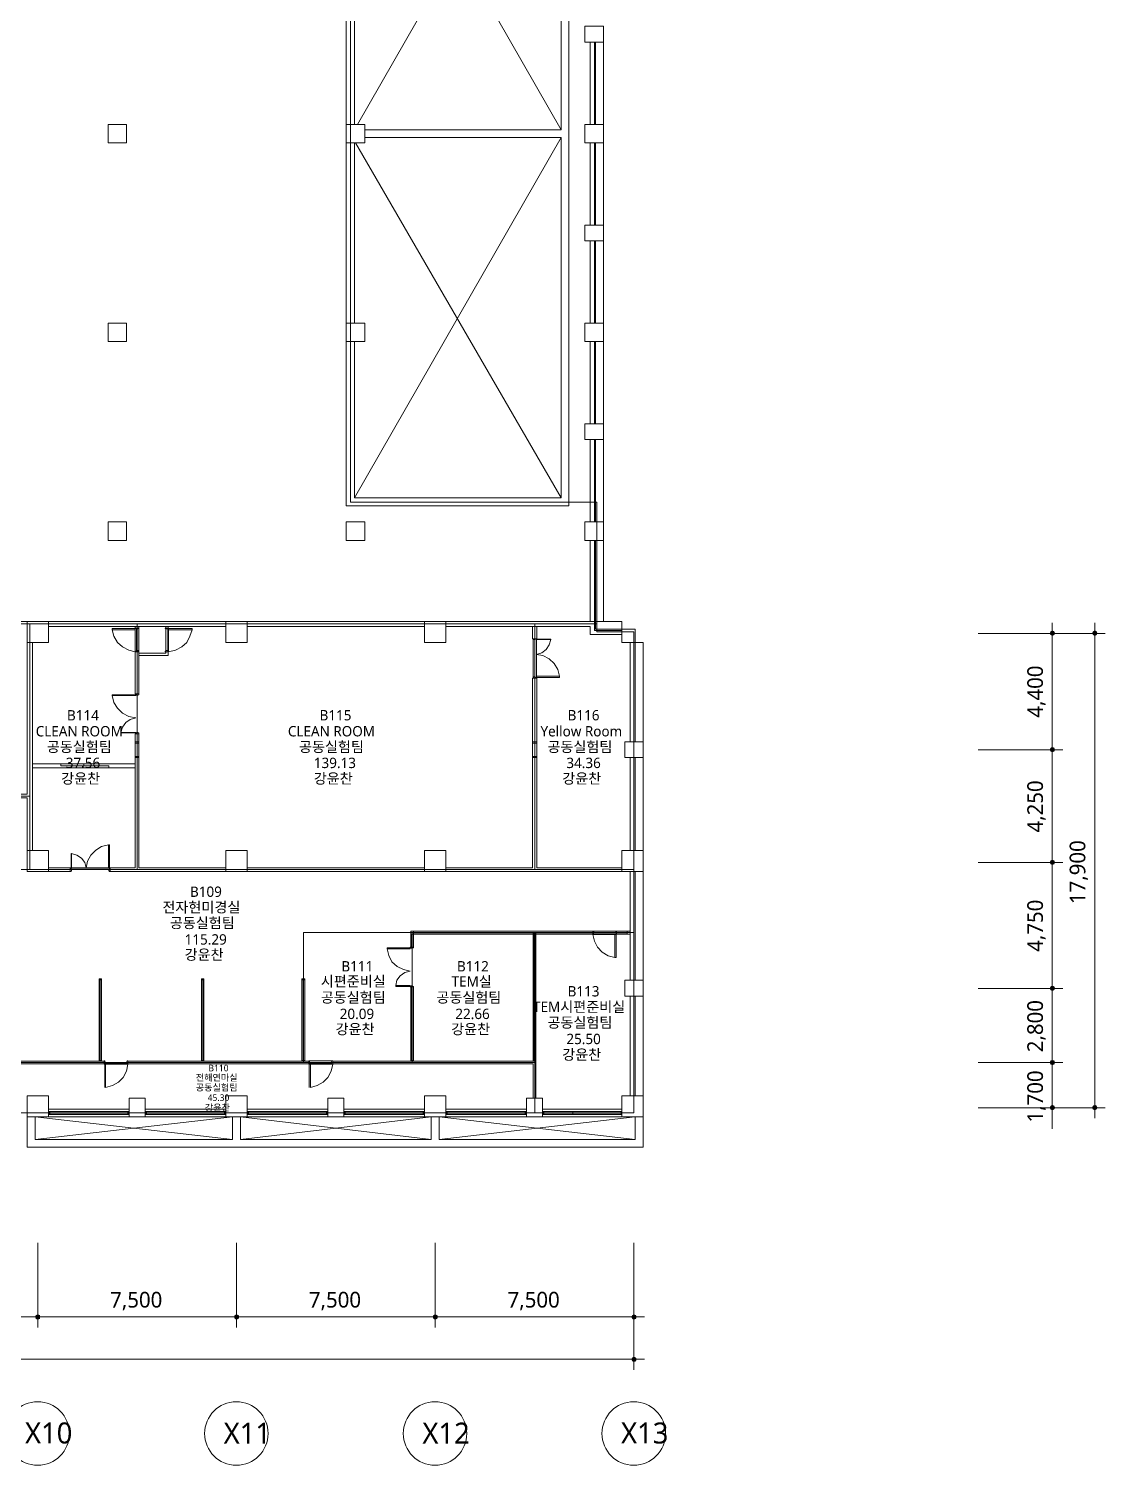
# Model space of a CAD drawing. Header units: millimetres. Extents: x -3982 to 126966, y -1911 to 106667.
# Drawn here: x 86351 to 126966, y 7228 to 61413 of the extents above; entities that cross this region are included whole.
import ezdxf

# ---------------------------------------------------------------- set-up
doc = ezdxf.new("R2010")
doc.units = ezdxf.units.MM
for name, color, linetype in [('PDF_문자', 7, 'Continuous'), ('PDF_솔리드 채우기', 7, 'Continuous'), ('PDF_형상', 7, 'Continuous')]:
    doc.layers.add(name, color=color, linetype=linetype)
doc.styles.add('PDF 맑은 고딕', font='malgun.ttf')

msp = doc.modelspace()

# ---------------------------------------------------------------- linework, layer by layer
at = {"layer": 'PDF_솔리드 채우기', "transparency": 33554559}
for points in [[(124902, 38684), (124871, 38606), (124964, 38606)], [(124871, 38606), (124902, 38544), (124964, 38606)], [(124964, 38715), (124902, 38684), (124964, 38606)], [(124902, 38544), (124964, 38513), (124964, 38606)], [(125042, 38684), (124964, 38715), (124964, 38606)], [(125073, 38606), (125042, 38684), (124964, 38606)], [(124964, 38513), (125042, 38544), (124964, 38606)], [(125042, 38544), (125073, 38606), (124964, 38606)], [(126501, 38684), (126470, 38606), (126578, 38606)], [(126470, 38606), (126501, 38544), (126578, 38606)], [(126578, 38715), (126501, 38684), (126578, 38606)], [(126501, 38544), (126578, 38513), (126578, 38606)], [(126641, 38684), (126578, 38715), (126578, 38606)], [(126672, 38606), (126641, 38684), (126578, 38606)], [(126578, 38513), (126641, 38544), (126578, 38606)], [(126641, 38544), (126672, 38606), (126578, 38606)], [(124902, 34292), (124871, 34214), (124964, 34214)], [(124902, 34292), (124871, 34214), (124964, 34214)], [(124871, 34214), (124902, 34152), (124964, 34214)], [(124871, 34214), (124902, 34152), (124964, 34214)], [(124964, 34323), (124902, 34292), (124964, 34214)], [(124964, 34323), (124902, 34292), (124964, 34214)], [(124902, 34152), (124964, 34121), (124964, 34214)], [(124902, 34152), (124964, 34121), (124964, 34214)], [(125042, 34292), (124964, 34323), (124964, 34214)], [(125042, 34292), (124964, 34323), (124964, 34214)], [(125073, 34214), (125042, 34292), (124964, 34214)], [(125073, 34214), (125042, 34292), (124964, 34214)], [(124964, 34121), (125042, 34152), (124964, 34214)], [(125042, 34152), (125073, 34214), (124964, 34214)], [(124964, 34121), (125042, 34152), (124964, 34214)], [(125042, 34152), (125073, 34214), (124964, 34214)], [(124902, 30039), (124871, 29962), (124964, 29962)], [(124902, 30039), (124871, 29962), (124964, 29962)], [(124871, 29962), (124902, 29900), (124964, 29962)], [(124871, 29962), (124902, 29900), (124964, 29962)], [(124964, 30071), (124902, 30039), (124964, 29962)], [(124964, 30071), (124902, 30039), (124964, 29962)], [(124902, 29900), (124964, 29869), (124964, 29962)], [(124902, 29900), (124964, 29869), (124964, 29962)], [(125042, 30039), (124964, 30071), (124964, 29962)], [(125042, 30039), (124964, 30071), (124964, 29962)], [(125073, 29962), (125042, 30039), (124964, 29962)], [(125073, 29962), (125042, 30039), (124964, 29962)], [(124964, 29869), (125042, 29900), (124964, 29962)], [(125042, 29900), (125073, 29962), (124964, 29962)], [(124964, 29869), (125042, 29900), (124964, 29962)], [(125042, 29900), (125073, 29962), (124964, 29962)], [(124902, 25290), (124871, 25213), (124964, 25213)], [(124902, 25290), (124871, 25213), (124964, 25213)], [(124871, 25213), (124902, 25151), (124964, 25213)], [(124871, 25213), (124902, 25151), (124964, 25213)], [(124964, 25321), (124902, 25290), (124964, 25213)], [(124964, 25321), (124902, 25290), (124964, 25213)], [(124902, 25151), (124964, 25120), (124964, 25213)], [(124902, 25151), (124964, 25120), (124964, 25213)], [(125042, 25290), (124964, 25321), (124964, 25213)], [(125042, 25290), (124964, 25321), (124964, 25213)], [(125073, 25213), (125042, 25290), (124964, 25213)], [(125073, 25213), (125042, 25290), (124964, 25213)], [(124964, 25120), (125042, 25151), (124964, 25213)], [(125042, 25151), (125073, 25213), (124964, 25213)], [(124964, 25120), (125042, 25151), (124964, 25213)], [(125042, 25151), (125073, 25213), (124964, 25213)], [(124902, 22497), (124871, 22419), (124964, 22419)], [(124902, 22497), (124871, 22419), (124964, 22419)], [(124871, 22419), (124902, 22342), (124964, 22419)], [(124871, 22419), (124902, 22342), (124964, 22419)], [(124964, 22512), (124902, 22497), (124964, 22419)], [(124964, 22512), (124902, 22497), (124964, 22419)], [(124902, 22342), (124964, 22326), (124964, 22419)], [(124902, 22342), (124964, 22326), (124964, 22419)], [(125042, 22497), (124964, 22512), (124964, 22419)], [(125042, 22497), (124964, 22512), (124964, 22419)], [(125073, 22419), (125042, 22497), (124964, 22419)], [(125073, 22419), (125042, 22497), (124964, 22419)], [(124964, 22326), (125042, 22342), (124964, 22419)], [(125042, 22342), (125073, 22419), (124964, 22419)], [(124964, 22326), (125042, 22342), (124964, 22419)], [(125042, 22342), (125073, 22419), (124964, 22419)], [(124902, 20790), (124871, 20712), (124964, 20712)], [(124871, 20712), (124902, 20650), (124964, 20712)], [(124964, 20821), (124902, 20790), (124964, 20712)], [(124902, 20650), (124964, 20619), (124964, 20712)], [(125042, 20790), (124964, 20821), (124964, 20712)], [(125073, 20712), (125042, 20790), (124964, 20712)], [(124964, 20619), (125042, 20650), (124964, 20712)], [(125042, 20650), (125073, 20712), (124964, 20712)], [(126501, 20790), (126470, 20712), (126578, 20712)], [(126470, 20712), (126501, 20650), (126578, 20712)], [(126578, 20821), (126501, 20790), (126578, 20712)], [(126501, 20650), (126578, 20619), (126578, 20712)], [(126641, 20790), (126578, 20821), (126578, 20712)], [(126672, 20712), (126641, 20790), (126578, 20712)], [(126578, 20619), (126641, 20650), (126578, 20712)], [(126641, 20650), (126672, 20712), (126578, 20712)], [(86615, 12890), (86599, 12828), (86692, 12828)], [(86615, 12890), (86599, 12828), (86692, 12828)], [(86599, 12828), (86615, 12750), (86692, 12828)], [(86599, 12828), (86615, 12750), (86692, 12828)], [(86692, 12921), (86615, 12890), (86692, 12828)], [(86692, 12921), (86615, 12890), (86692, 12828)], [(86615, 12750), (86692, 12719), (86692, 12828)], [(86615, 12750), (86692, 12719), (86692, 12828)], [(86770, 12890), (86692, 12921), (86692, 12828)], [(86770, 12890), (86692, 12921), (86692, 12828)], [(86785, 12828), (86770, 12890), (86692, 12828)], [(86785, 12828), (86770, 12890), (86692, 12828)], [(86692, 12719), (86770, 12750), (86692, 12828)], [(86770, 12750), (86785, 12828), (86692, 12828)], [(86692, 12719), (86770, 12750), (86692, 12828)], [(86770, 12750), (86785, 12828), (86692, 12828)], [(94126, 12890), (94095, 12828), (94188, 12828)], [(94126, 12890), (94095, 12828), (94188, 12828)], [(94095, 12828), (94126, 12750), (94188, 12828)], [(94095, 12828), (94126, 12750), (94188, 12828)], [(94188, 12921), (94126, 12890), (94188, 12828)], [(94188, 12921), (94126, 12890), (94188, 12828)], [(94126, 12750), (94188, 12719), (94188, 12828)], [(94126, 12750), (94188, 12719), (94188, 12828)], [(94266, 12890), (94188, 12921), (94188, 12828)], [(94266, 12890), (94188, 12921), (94188, 12828)], [(94297, 12828), (94266, 12890), (94188, 12828)], [(94297, 12828), (94266, 12890), (94188, 12828)], [(94188, 12719), (94266, 12750), (94188, 12828)], [(94266, 12750), (94297, 12828), (94188, 12828)], [(94188, 12719), (94266, 12750), (94188, 12828)], [(94266, 12750), (94297, 12828), (94188, 12828)], [(101622, 12890), (101591, 12828), (101685, 12828)], [(101622, 12890), (101591, 12828), (101685, 12828)], [(101591, 12828), (101622, 12750), (101685, 12828)], [(101591, 12828), (101622, 12750), (101685, 12828)], [(101685, 12921), (101622, 12890), (101685, 12828)], [(101685, 12921), (101622, 12890), (101685, 12828)], [(101622, 12750), (101685, 12719), (101685, 12828)], [(101622, 12750), (101685, 12719), (101685, 12828)], [(101762, 12890), (101685, 12921), (101685, 12828)], [(101762, 12890), (101685, 12921), (101685, 12828)], [(101793, 12828), (101762, 12890), (101685, 12828)], [(101793, 12828), (101762, 12890), (101685, 12828)], [(101685, 12719), (101762, 12750), (101685, 12828)], [(101762, 12750), (101793, 12828), (101685, 12828)], [(101685, 12719), (101762, 12750), (101685, 12828)], [(101762, 12750), (101793, 12828), (101685, 12828)], [(109119, 12890), (109088, 12828), (109181, 12828)], [(109088, 12828), (109119, 12750), (109181, 12828)], [(109181, 12921), (109119, 12890), (109181, 12828)], [(109119, 12750), (109181, 12719), (109181, 12828)], [(109258, 12890), (109181, 12921), (109181, 12828)], [(109289, 12828), (109258, 12890), (109181, 12828)], [(109181, 12719), (109258, 12750), (109181, 12828)], [(109258, 12750), (109289, 12828), (109181, 12828)], [(109119, 11291), (109088, 11229), (109181, 11229)], [(109088, 11229), (109119, 11152), (109181, 11229)], [(109181, 11322), (109119, 11291), (109181, 11229)], [(109119, 11152), (109181, 11121), (109181, 11229)], [(109258, 11291), (109181, 11322), (109181, 11229)], [(109289, 11229), (109258, 11291), (109181, 11229)], [(109181, 11121), (109258, 11152), (109181, 11229)], [(109258, 11152), (109289, 11229), (109181, 11229)]]:
    msp.add_solid(points, dxfattribs=at)
at = {"layer": 'PDF_형상', "lineweight": 5}
for points in [[(62450, 72455), (62450, 61203), (70195, 61203), (70195, 57665), (70195, 49765), (68394, 49765), (62450, 49765), (62450, 49719), (62450, 42269), (62450, 42176), (68193, 42176), (68193, 38963), (71700, 38963), (76697, 38963), (79289, 38963), (82936, 38963), (86397, 38963), (90448, 38963), (105440, 38963), (107784, 38963), (107784, 43557), (98487, 43557), (98487, 87448)], [(98487, 87448), (98487, 43557), (107784, 43557), (107784, 38669), (109181, 38669), (109181, 29698), (86397, 29698), (86397, 32461), (84147, 32461)], [(94483, 87494), (98332, 87494), (98332, 43418), (106728, 43418), (106728, 71509), (98332, 71509)], [(98643, 71198), (106434, 57603)], [(99031, 57603), (106434, 57603), (106434, 71198), (98643, 71198), (98643, 65301)], [(98751, 57805), (106434, 71198)], [(98643, 57805), (98643, 64602)], [(107691, 57805), (107691, 60909)], [(107737, 57805), (107737, 60909)], [(98643, 43713), (106434, 57308)], [(99031, 57308), (106434, 57308), (106434, 43713), (98643, 43713), (98643, 49610)], [(98643, 50308), (98643, 57106)], [(98674, 57106), (106434, 43713)], [(107691, 54002), (107691, 57106)], [(107737, 54002), (107737, 57106)], [(107691, 50308), (107691, 53412)], [(107737, 50308), (107737, 53412)], [(107691, 46506), (107691, 49610)], [(107737, 46506), (107737, 49610)], [(107691, 42812), (107691, 45916)], [(107737, 42812), (107737, 45916)], [(108032, 39057), (108032, 42114), (107536, 42114), (107536, 39057)], [(108731, 38715), (107691, 38715), (107691, 42114)], [(108731, 38762), (107737, 38762), (107737, 42114)], [(76589, 36573), (79196, 36573), (79196, 38669), (78994, 38669), (78994, 38870), (77598, 38870), (77598, 39057), (108731, 39057), (108731, 38560), (107536, 38560), (107536, 38870), (102088, 38870)], [(87096, 29760), (87918, 29760), (87918, 29620), (86289, 29620), (86289, 32399), (84225, 32399), (84225, 32212), (84069, 32212), (84069, 33159), (84225, 33159), (84225, 32538), (86289, 32538), (86289, 39057)], [(93785, 38870), (87096, 38870)], [(90370, 37939), (90417, 37939), (90417, 38793), (89501, 38793), (89501, 38746), (90370, 38746)], [(89501, 38746), (89563, 38498), (89703, 38265), (89889, 38094), (90122, 37970), (90370, 37908)], [(90510, 38870), (90510, 36325), (90370, 36325), (90370, 38870)], [(90417, 37955), (90464, 37955), (90495, 37939), (90495, 37908), (90370, 37908), (90370, 38808), (90495, 38808), (90495, 38793), (90464, 38777), (90417, 38777)], [(90510, 37862), (91519, 37862), (91519, 38870), (91519, 38808)], [(90510, 37768), (91612, 37768), (91612, 38870), (91612, 38808)], [(91597, 38777), (91550, 38777), (91503, 38793), (91503, 38808), (91628, 38808), (91628, 37908), (91891, 37970), (92124, 38094), (92310, 38265), (92435, 38498), (92512, 38746)], [(91628, 37939), (91597, 37939), (91597, 38793), (92512, 38793), (92512, 38746), (91628, 38746)], [(101281, 38870), (94592, 38870)], [(105363, 38513), (105363, 38870), (105363, 38405), (105518, 38405), (105518, 38870)], [(125368, 38606), (122171, 38606), (126966, 38606)], [(124964, 33811), (124964, 39010)], [(126578, 39010), (126578, 20324)], [(86491, 30412), (86491, 38265)], [(91597, 37955), (91550, 37955), (91503, 37939), (91503, 37908), (91628, 37908)], [(105363, 38405), (105518, 38405)], [(105378, 38405), (105378, 36915), (105394, 36915)], [(105378, 38389), (105409, 38374), (105456, 38374), (105456, 38389), (106046, 38389), (106046, 38374), (105502, 38374)], [(105471, 36915), (105502, 36915), (105502, 38405)], [(106372, 36992), (106309, 37241), (106170, 37474), (105984, 37644), (105751, 37768), (105502, 37815), (105704, 37877), (105875, 38001), (105984, 38172), (106046, 38374)], [(109181, 38265), (109181, 34509)], [(109227, 38265), (109227, 34509)], [(105363, 34509), (105363, 36915), (105518, 36915), (105518, 34509)], [(105502, 36992), (106372, 36992), (106372, 36946), (105456, 36946), (105456, 36961), (105409, 36961), (105378, 36946)], [(90402, 36325), (90386, 36325), (90386, 36263), (89501, 36263), (89501, 36294), (90417, 36294), (90417, 36278), (90464, 36278), (90510, 36294), (90510, 36325), (90495, 36325)], [(89501, 36263), (89563, 35999), (89703, 35782), (89889, 35596), (90122, 35471), (90386, 35425), (90184, 35363), (90014, 35239), (89889, 35068), (89827, 34866)], [(109041, 29620), (109041, 25523), (109538, 25523), (109538, 29620), (89424, 29620), (89424, 29760), (90370, 29760), (90370, 34820), (90510, 34820), (90510, 29760), (93785, 29760)], [(90402, 34820), (90386, 34820), (90386, 34866), (89827, 34866), (89827, 34851), (90417, 34851), (90417, 34866), (90464, 34866), (90510, 34851), (90510, 34820), (90495, 34820)], [(90370, 34463), (90510, 34463)], [(90448, 34463), (90448, 33966)], [(105363, 34463), (105518, 34463)], [(105440, 34463), (105440, 33966)], [(124964, 29574), (124964, 34618)], [(86491, 33687), (90370, 33687)], [(88430, 33656), (88430, 33609), (87561, 33609), (87561, 33687), (88430, 33687)], [(90370, 33966), (90510, 33966)], [(102088, 29760), (105363, 29760), (105363, 33919)], [(105363, 33966), (105518, 33966)], [(105518, 33919), (105518, 29760), (108731, 29760), (108731, 29620)], [(109181, 33919), (109181, 30412)], [(109227, 33919), (109227, 30412)], [(86491, 33531), (90370, 33531)], [(89362, 29760), (89362, 30629), (89393, 30629), (89393, 29714), (87949, 29714), (87949, 30303), (87965, 30303), (87965, 29760)], [(89362, 30629), (89098, 30567), (88881, 30427), (88694, 30241), (88570, 30008), (88524, 29760), (88462, 29962), (88337, 30133), (88167, 30241), (87965, 30303)], [(124964, 24825), (124964, 30365)], [(84147, 29698), (86397, 29698), (109181, 29698), (109181, 20526), (63847, 20526)], [(89424, 29729), (89424, 29760), (87918, 29760), (87918, 29729)], [(87965, 29714), (87965, 29667), (87949, 29620), (87918, 29620), (87918, 29636)], [(89377, 29714), (89377, 29667), (89393, 29620), (89424, 29620), (89424, 29636)], [(94592, 29760), (101281, 29760)], [(109181, 29620), (109181, 25523)], [(109227, 29620), (109227, 25523)], [(97820, 22466), (105487, 22466), (105487, 27308), (105487, 27277), (105378, 27277), (105378, 27308), (105378, 22466), (105378, 22497), (105487, 22497), (105487, 21069)], [(100862, 26765), (100862, 26749), (100815, 26734), (100784, 26734), (100784, 26749), (99869, 26749), (99869, 26703), (100738, 26703), (100738, 26765), (100862, 26765), (100862, 27261), (100862, 27370)], [(100769, 27230), (100769, 27370), (107629, 27370), (107629, 27246), (107691, 26998), (107815, 26765), (107986, 26579), (108218, 26439), (108467, 26377), (108513, 26377), (108513, 27292), (107660, 27292), (107660, 27246)], [(100769, 26765), (100769, 27261), (100862, 27261), (100862, 27230)], [(100769, 27261), (107629, 27261)], [(100800, 27261), (100800, 26765)], [(100815, 27261), (100815, 26765)], [(107629, 27323), (100862, 27323)], [(107629, 27308), (100862, 27308)], [(105425, 27277), (105425, 22497)], [(105440, 27277), (105440, 22497)], [(107675, 27292), (107675, 27339), (107660, 27370), (107629, 27370)], [(107629, 27246), (108529, 27246), (108529, 27370)], [(108467, 26377), (108467, 27246)], [(108498, 27292), (108498, 27339), (108513, 27370), (108529, 27370), (109041, 27370), (109041, 27261), (108529, 27261)], [(108932, 27323), (108529, 27323)], [(108932, 27308), (108529, 27308)], [(108932, 27370), (108932, 27261)], [(99869, 26703), (99931, 26454), (100055, 26222), (100257, 26035), (100489, 25927), (100738, 25865), (100536, 25818), (100365, 25694), (100241, 25523), (100195, 25321)], [(89005, 22466), (89005, 25570), (89098, 25570), (89098, 22466)], [(89098, 25539), (89005, 25539)], [(89051, 25539), (89051, 22497), (89051, 25539)], [(92869, 22466), (92869, 25570), (92962, 25570), (92962, 22466)], [(92962, 25539), (92869, 25539)], [(92916, 25539), (92916, 22497), (92916, 25539)], [(96765, 22466), (96765, 25570), (96656, 25570), (96656, 22466)], [(96765, 25539), (96656, 25539)], [(96703, 25539), (96703, 22497)], [(96718, 25539), (96718, 22497)], [(124964, 22016), (124964, 25616)], [(100769, 22497), (100862, 22497), (100862, 22466), (100862, 25275), (100862, 25290), (100815, 25306), (100784, 25306), (100784, 25290), (100195, 25290), (100195, 25321), (100738, 25321), (100738, 25275), (100862, 25275)], [(100800, 25275), (100800, 22497)], [(100815, 25275), (100815, 22497)], [(109181, 24918), (109181, 21162)], [(109227, 24918), (109227, 21162)], [(124964, 23226), (124964, 22419), (124964, 20712), (124964, 19920)], [(81648, 22466), (89191, 22466)], [(81648, 22373), (89191, 22373)], [(89005, 22497), (89098, 22497)], [(89238, 22388), (89238, 22435), (89222, 22481), (89191, 22481), (89191, 22357), (90091, 22357), (90045, 22093), (89920, 21860), (89734, 21674), (89517, 21550), (89253, 21472), (89253, 22357)], [(90060, 22357), (90060, 22388), (89222, 22388), (89222, 21472)], [(90045, 22388), (90045, 22435), (90060, 22481), (90091, 22481), (90091, 22357)], [(90091, 22466), (96920, 22466)], [(90091, 22373), (96920, 22373)], [(92869, 22497), (92962, 22497)], [(96656, 22497), (96765, 22497)], [(97773, 22388), (97773, 22435), (97789, 22481), (97820, 22481), (97820, 22357), (96920, 22357), (96920, 22481), (96935, 22481), (96951, 22435), (96951, 22388)], [(97789, 22357), (97789, 22388), (96935, 22388), (96935, 21472)], [(96982, 22357), (96982, 21472), (97230, 21550), (97463, 21674), (97634, 21860), (97758, 22093), (97820, 22357)], [(97820, 22373), (105378, 22373), (105378, 21069)], [(90138, 20665), (87096, 20665)], [(93785, 20665), (90743, 20665)], [(97634, 20665), (94592, 20665)], [(101281, 20665), (98239, 20665)], [(105130, 20665), (102088, 20665)], [(108731, 20665), (105735, 20665)], [(125368, 20712), (122171, 20712), (126966, 20712)], [(86289, 20371), (86289, 19222), (109538, 19222), (109538, 20371), (105735, 20371)], [(90138, 20371), (87096, 20371)], [(87127, 20572), (87127, 20464)], [(87127, 20526), (90107, 20526)], [(87127, 20510), (90107, 20510)], [(87142, 20464), (87142, 20572)], [(90091, 20572), (90091, 20464)], [(90107, 20464), (90107, 20572)], [(93785, 20371), (90743, 20371)], [(90774, 20572), (90774, 20464)], [(90774, 20526), (93754, 20526)], [(90774, 20510), (93754, 20510)], [(90790, 20464), (90790, 20572)], [(93738, 20572), (93738, 20464)], [(93754, 20464), (93754, 20572)], [(94344, 19517), (94344, 20371), (101529, 19517), (94344, 19517), (101529, 20371), (101529, 19517)], [(97634, 20371), (94592, 20371)], [(94623, 20572), (94623, 20464)], [(94623, 20526), (97603, 20526)], [(94623, 20510), (97603, 20510)], [(94638, 20464), (94638, 20572)], [(97587, 20572), (97587, 20464)], [(97603, 20464), (97603, 20572)], [(101281, 20371), (98239, 20371)], [(98270, 20572), (98270, 20464)], [(98270, 20526), (101250, 20526)], [(98270, 20510), (101250, 20510)], [(98286, 20464), (98286, 20572)], [(101234, 20572), (101234, 20464)], [(101250, 20464), (101250, 20572)], [(105130, 20371), (102088, 20371)], [(102119, 20572), (102119, 20464)], [(102119, 20526), (105099, 20526)], [(102119, 20510), (105099, 20510)], [(102135, 20464), (102135, 20572)], [(105083, 20572), (105083, 20464)], [(105099, 20464), (105099, 20572)], [(105766, 20572), (105766, 20464)], [(105766, 20526), (108700, 20526)], [(105766, 20510), (108700, 20510)], [(105782, 20572), (105782, 20464)], [(106884, 20572), (106884, 20464)], [(108700, 20464), (108700, 20572)], [(86599, 19517), (94033, 19517)], [(101840, 19517), (109227, 19517)], [(109181, 10826), (109181, 15621), (109181, 12424)], [(81291, 12828), (87096, 12828)], [(86289, 12828), (94592, 12828)], [(93785, 12828), (102088, 12828)], [(101281, 12828), (109584, 12828)], [(109584, 11229), (44307, 11229)]]:
    msp.add_lwpolyline(points, dxfattribs=at)
for points in [[(107334, 61514), (107334, 60909), (108032, 60909), (108032, 61514)], [(107536, 60909), (107536, 57805), (108032, 57805), (108032, 60909)], [(90045, 57106), (90045, 57805), (89346, 57805), (89346, 57106)], [(99031, 57106), (99031, 57805), (98332, 57805), (98332, 57106)], [(108032, 57805), (107334, 57805), (107334, 57106), (108032, 57106)], [(107536, 57106), (107536, 54002), (108032, 54002), (108032, 57106)], [(107334, 54002), (107334, 53412), (108032, 53412), (108032, 54002)], [(107536, 53412), (107536, 50308), (108032, 50308), (108032, 53412)], [(90045, 49610), (90045, 50308), (89346, 50308), (89346, 49610)], [(99031, 49610), (99031, 50308), (98332, 50308), (98332, 49610)], [(108032, 50308), (107334, 50308), (107334, 49610), (108032, 49610)], [(107536, 49610), (107536, 46506), (108032, 46506), (108032, 49610)], [(107334, 46506), (108032, 46506), (108032, 45916), (107334, 45916)], [(107536, 45916), (107536, 42812), (108032, 42812), (108032, 45916)], [(90045, 42114), (90045, 42812), (89346, 42812), (89346, 42114)], [(99031, 42114), (99031, 42812), (98332, 42812), (98332, 42114)], [(108032, 42812), (107334, 42812), (107334, 42114), (108032, 42114)], [(86289, 38265), (87096, 38265), (87096, 39057), (86289, 39057)], [(94592, 38265), (93785, 38265), (93785, 39057), (94592, 39057)], [(102088, 38265), (101281, 38265), (101281, 39057), (102088, 39057)], [(82936, 38963), (82936, 34245), (84147, 34245), (84147, 32461), (86397, 32461), (86397, 38963)], [(86397, 38963), (86397, 32461), (86397, 29698), (90448, 29698), (90448, 38963)], [(90448, 38963), (90448, 29698), (101685, 29698), (105440, 29698), (105440, 38963)], [(107784, 38669), (107784, 38963), (105440, 38963), (105440, 29698), (109181, 29698), (109181, 38669)], [(109227, 38265), (108731, 38265), (108731, 38762), (109227, 38762)], [(109538, 34509), (109538, 38265), (109041, 38265), (109041, 34509)], [(90510, 34509), (90510, 33919), (90370, 33919), (90370, 34509)], [(105363, 33919), (105363, 34509), (105518, 34509), (105518, 33919)], [(109538, 33919), (108839, 33919), (108839, 34509), (109538, 34509)], [(125368, 34214), (122171, 34214)], [(89377, 33609), (88384, 33609), (88384, 33531), (89377, 33531)], [(109538, 30412), (109041, 30412), (109041, 33919), (109538, 33919)], [(87096, 29620), (86289, 29620), (86289, 30412), (87096, 30412)], [(94592, 29620), (93785, 29620), (93785, 30412), (94592, 30412)], [(102088, 29620), (101281, 29620), (101281, 30412), (102088, 30412)], [(108731, 29620), (109538, 29620), (109538, 30412), (108731, 30412)], [(125368, 29962), (122171, 29962)], [(85342, 27323), (85342, 22419), (96718, 22419), (96718, 27323), (100815, 27323), (105440, 27323), (109181, 27323), (109181, 29698), (105440, 29698), (90448, 29698), (86397, 29698), (84147, 29698), (84116, 29698), (84116, 27323)], [(96718, 27323), (100815, 27323), (100815, 22419), (96718, 22419)], [(100815, 27323), (105440, 27323), (105440, 22419), (100815, 22419)], [(109181, 27323), (109181, 20526), (105440, 20526), (105440, 22419), (105440, 27323)], [(108529, 27246), (107629, 27246), (107629, 27370), (108529, 27370)], [(109538, 24918), (108839, 24918), (108839, 25523), (109538, 25523)], [(100769, 25275), (100769, 22466)], [(125368, 25213), (122171, 25213)], [(109538, 21162), (109041, 21162), (109041, 24918), (109538, 24918)], [(81602, 22419), (85342, 22419), (100815, 22419), (105440, 22419), (105440, 20526), (81602, 20526)], [(96920, 22357), (97820, 22357), (97820, 22481), (96920, 22481)], [(125368, 22419), (122171, 22419)], [(86289, 21162), (87096, 21162), (87096, 20371), (86289, 20371)], [(93785, 21162), (94592, 21162), (94592, 20371), (93785, 20371)], [(101281, 21162), (102088, 21162), (102088, 20371), (101281, 20371)], [(108731, 21162), (109538, 21162), (109538, 20371), (108731, 20371)], [(90743, 20371), (90138, 20371), (90138, 21069), (90743, 21069)], [(98239, 20371), (97634, 20371), (97634, 21069), (98239, 21069)], [(105735, 20371), (105130, 20371), (105130, 21069), (105735, 21069)], [(94033, 19517), (86599, 20371), (86599, 19517), (94033, 20371)], [(87096, 20572), (90138, 20572), (90138, 20464), (87096, 20464)], [(90743, 20572), (93785, 20572), (93785, 20464), (90743, 20464)], [(94592, 20572), (97634, 20572), (97634, 20464), (94592, 20464)], [(98239, 20572), (101281, 20572), (101281, 20464), (98239, 20464)], [(109227, 20371), (109227, 19517), (101840, 20371), (101840, 19517)], [(102088, 20572), (105130, 20572), (105130, 20464), (102088, 20464)], [(105735, 20572), (108731, 20572), (108731, 20464), (105735, 20464)], [(86692, 12424), (86692, 15621)], [(94188, 12424), (94188, 15621)], [(101685, 12424), (101685, 15621)]]:
    msp.add_lwpolyline(points, close=True, dxfattribs=at)
for centre in [(86689, 8426), (94185, 8426), (101681, 8426), (109177, 8426)]:
    msp.add_circle(centre, 1198, dxfattribs=at)

# ---------------------------------------------------------------- texts
at = {"layer": 'PDF_문자', "char_height": 591.2, "attachment_point": 4, "rotation": 90, "style": 'PDF 맑은 고딕'}
for s, insert in [('4,400', (124373, 35425)), ('4,250', (124373, 31094)), ('17,900', (125971, 28394)), ('4,750', (124373, 26594)), ('2,800', (124373, 22807)), ('1,700', (124373, 20154))]:
    msp.add_mtext(s, dxfattribs=dict(at, insert=insert))
at = {"layer": 'PDF_문자', "attachment_point": 4, "style": 'PDF 맑은 고딕'}
for s, insert, char_height in [('B114', (87794, 35517), 390.4), ('B115', (97324, 35517), 390.4), ('B116', (106682, 35517), 390.4), ('CLEAN ROOM', (86615, 34912), 390.4), ('CLEAN ROOM', (96129, 34912), 390.4), ('Yellow Room', (105657, 34912), 390.42), ('공동실험팀', (87034, 34307), 390.4), ('공동실험팀', (96547, 34307), 390.4), ('공동실험팀', (105921, 34307), 390.4), ('37.56', (87748, 33717), 390.4), ('139.13', (97106, 33717), 390.4), ('34.36', (106635, 33717), 390.4), ('강윤찬', (87577, 33112), 390.4), ('강윤찬', (97106, 33112), 390.4), ('강윤찬', (106480, 33112), 390.4), ('B109', (92435, 28859), 390.4), ('전자현미경실', (91395, 28254), 390.4), ('공동실험팀', (91674, 27664), 390.4), ('115.29', (92233, 27059), 390.4), ('강윤찬', (92233, 26469), 390.4), ('B111', (98146, 26050), 390.4), ('B112', (102507, 26050), 390.4), ('시편준비실', (97370, 25461), 390.4), ('TEM실', (102305, 25461), 390.4), ('공동실험팀', (97370, 24855), 390.4), ('공동실험팀', (101731, 24855), 390.4), ('B113', (106682, 25104), 390.4), ('20.09', (98084, 24250), 390.4), ('22.66', (102445, 24250), 390.4), ('TEM시편준비실', (105378, 24499), 390.4), ('강윤찬', (97929, 23660), 390.4), ('강윤찬', (102290, 23660), 390.4), ('공동실험팀', (105921, 23909), 390.4), ('25.50', (106635, 23304), 390.4), ('강윤찬', (106480, 22698), 390.4), ('B110', (93133, 22210), 245.4), ('전해연마실', (92652, 21837), 245.4), ('공동실험팀', (92652, 21465), 245.4), ('45.30', (93102, 21092), 245.4), ('강윤찬', (92993, 20705), 245.4), ('7,500', (89423, 13419), 591.2), ('7,500', (96920, 13419), 591.2), ('7,500', (104416, 13419), 591.2), ('X10', (86212, 8440), 792), ('X11', (93707, 8440), 792), ('X12', (101203, 8440), 792), ('X13', (108699, 8440), 792)]:
    msp.add_mtext(s, dxfattribs=dict(at, insert=insert, char_height=char_height))

doc.saveas('drawing.dxf')
